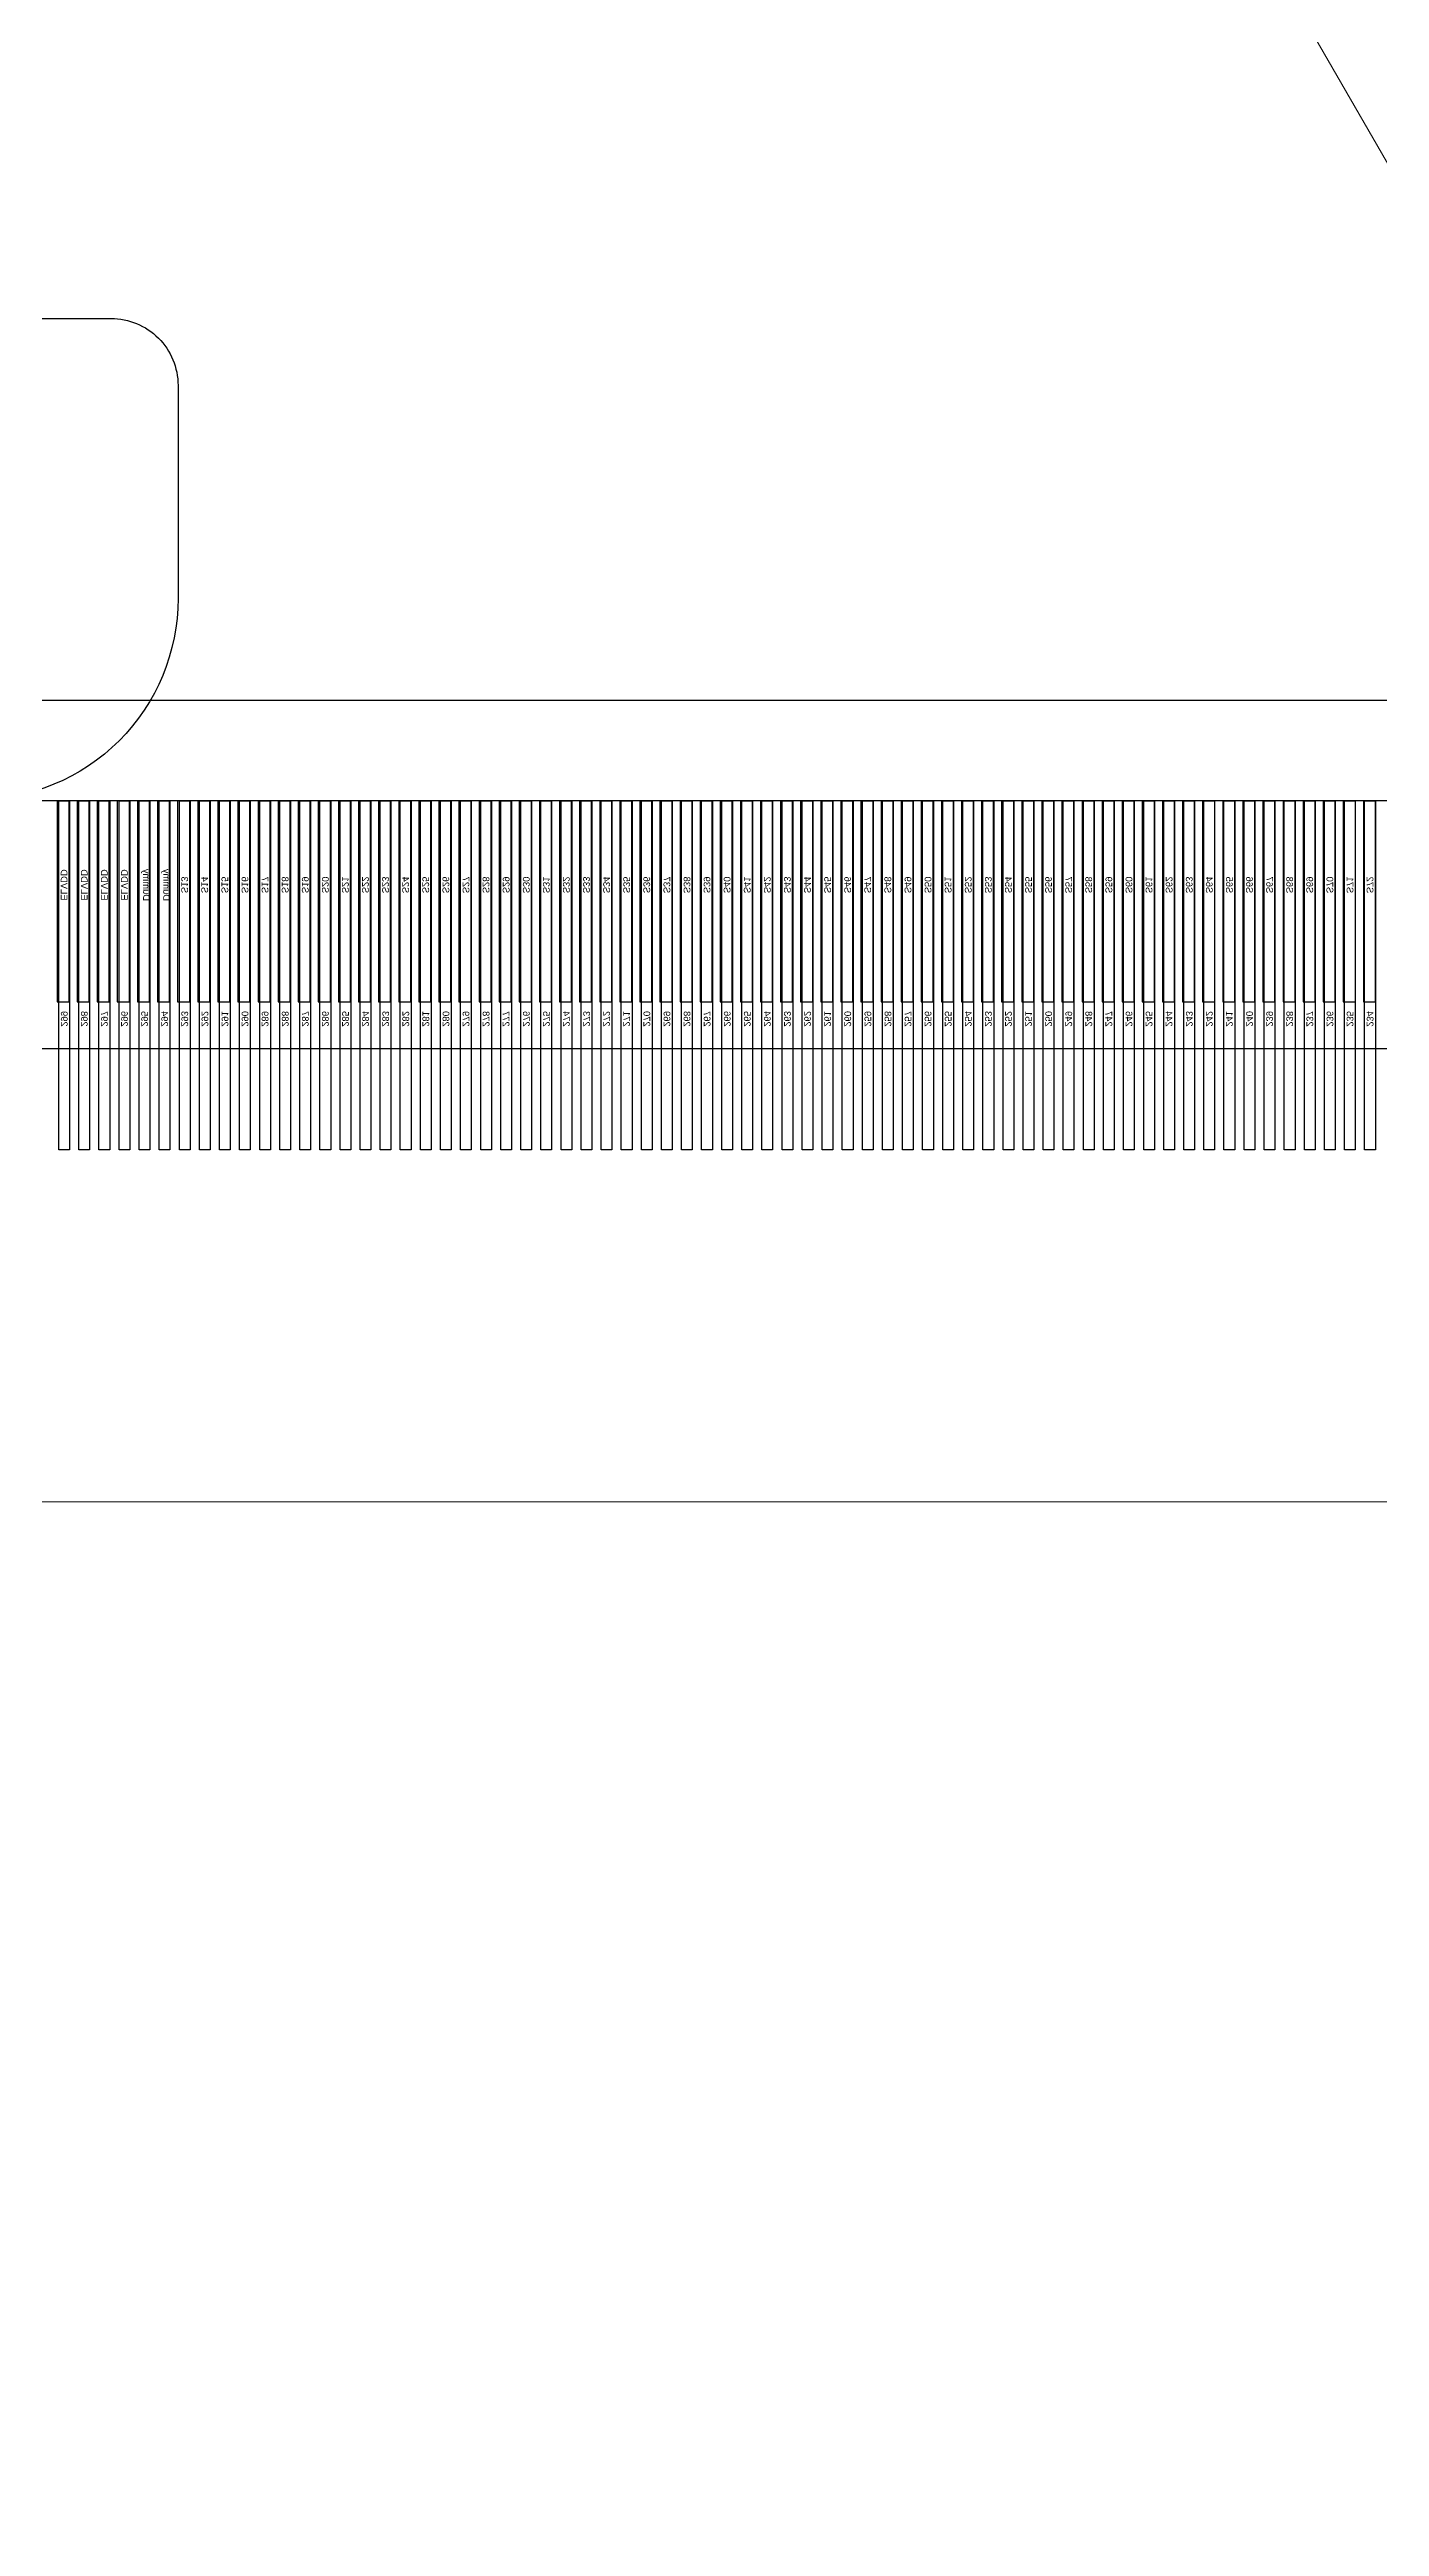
# Model space of a CAD drawing. Header units: inches. Extents: x 1765 to 5217, y -1519 to 441.
# Drawn here: x 4805.836 to 4807.821, y -1300.364 to -1296.668 of the extents above; entities that cross this region are included whole.
import ezdxf
from ezdxf.enums import TextEntityAlignment as Align

# ---------------------------------------------------------------- set-up
doc = ezdxf.new("R2010")
doc.units = ezdxf.units.IN
doc.header["$MEASUREMENT"] = 0
doc.layers.add('DIM', color=3, linetype='Continuous', lineweight=15)
doc.layers.add('FPC', color=7, linetype='Continuous')
doc.layers.add('LENS', color=6, linetype='Continuous')
doc.styles.add('MBC_Arial_Font', font='arial.ttf', dxfattribs={"width": 0.8})

# ---------------------------------------------------------------- blocks, each defined once
blk = doc.blocks.new('FSDDDDD')
at = {"layer": 'LENS', "color": 5, "lineweight": 0}
blk.add_lwpolyline([(3465.1852, -1743.3038, -0.414214), (3453.6852, -1754.8038), (3438.5952, -1754.8038, -0.414214), (3427.0952, -1743.3038), (3427.0952, -1720.7938, -0.414214), (3438.5952, -1709.2938), (3453.6852, -1709.2938, -0.414214), (3465.1852, -1720.7938)], format="xyb", close=True, dxfattribs=at)

msp = doc.modelspace()

# ---------------------------------------------------------------- hatches: boundary and pattern name
at = {"layer": 'DIM'}
h = msp.add_hatch(dxfattribs=at)
h.set_pattern_fill('HONEY', color=256, style=0)
h.set_pattern_definition([(0, (6913.9786, -2365.6452), (4.7625, 2.74963), [3.175, -6.35]), (120, (6913.9786, -2365.6452), (-4.7624994, 2.749631), [3.175, -6.35]), (60, (6913.9786, -2365.6452), (6e-07, 5.499261), [-6.35, 3.175])])
edge = h.paths.add_edge_path()
edge.add_line((4827.36, -1263.4445), (4827.36, -1289.1595))
edge.add_arc((4818.36, -1289.1595), 9, -90, 0, ccw=False)
edge.add_line((4818.36, -1298.1595), (4801.573, -1298.1595))
edge.add_arc((4801.573, -1289.1595), 9, 180, 270, ccw=False)
edge.add_line((4792.573, -1289.1595), (4792.573, -1263.4445))
edge.add_arc((4800.993, -1263.4445), 8.42, 90, 180, ccw=False)
edge.add_line((4800.993, -1255.0245), (4818.94, -1255.0245))
edge.add_arc((4818.94, -1263.4445), 8.42, 0, 90, ccw=False)

# ---------------------------------------------------------------- linework, layer by layer
msp.add_line((4821.3749, -1297.6395), (4798.5581, -1297.6395))
msp.add_line((4821.3749, -1297.6395), (4798.5581, -1297.6395))
msp.add_lwpolyline([(4827.36, -1263.4445), (4827.36, -1289.1595, -0.414214), (4818.36, -1298.1595), (4801.573, -1298.1595, -0.414214), (4792.573, -1289.1595), (4792.573, -1263.4445, -0.414214), (4800.993, -1255.0245), (4818.94, -1255.0245, -0.414214)], format="xyb", close=True)
msp.add_lwpolyline([(4827.36, -1263.4445), (4827.36, -1289.1595, -0.414214), (4818.36, -1298.1595), (4801.573, -1298.1595, -0.414214), (4792.573, -1289.1595), (4792.573, -1263.4445, -0.414214), (4800.993, -1255.0245), (4818.94, -1255.0245, -0.414214)], format="xyb", close=True)
msp.add_lwpolyline([(4802.9215, -1307.8669), (4817.0115, -1307.8669, 0.414214), (4817.2115, -1307.6669), (4817.2115, -1305.5729, 0.263643), (4817.1143, -1305.4013), (4815.7223, -1304.5675, -0.263643), (4815.5765, -1304.3102), (4815.5765, -1300.9028, 0.315299), (4815.3791, -1300.6209), (4814.966, -1300.4706, -0.315299), (4814.7686, -1300.1887), (4814.7686, -1298.7592, -0.254671), (4814.9059, -1298.5072), (4815.214, -1298.3083, 0.254671), (4815.3055, -1298.1403), (4815.3055, -1297.9895, 0.414214), (4815.1055, -1297.7895), (4804.8275, -1297.7895, 0.414214)], format="xyb")
at = {"color": 2}
for points in [[(4805.8655, -1297.7895), (4805.8475, -1297.7895), (4805.8475, -1298.0895), (4805.8655, -1298.0895)], [(4805.8655, -1297.7895), (4805.8475, -1297.7895), (4805.8475, -1298.0895), (4805.8655, -1298.0895)], [(4805.8955, -1297.7895), (4805.8775, -1297.7895), (4805.8775, -1298.0895), (4805.8955, -1298.0895)], [(4805.8955, -1297.7895), (4805.8775, -1297.7895), (4805.8775, -1298.0895), (4805.8955, -1298.0895)], [(4805.9255, -1297.7895), (4805.9075, -1297.7895), (4805.9075, -1298.0895), (4805.9255, -1298.0895)], [(4805.9255, -1297.7895), (4805.9075, -1297.7895), (4805.9075, -1298.0895), (4805.9255, -1298.0895)], [(4805.9555, -1297.7895), (4805.9375, -1297.7895), (4805.9375, -1298.0895), (4805.9555, -1298.0895)], [(4805.9555, -1297.7895), (4805.9375, -1297.7895), (4805.9375, -1298.0895), (4805.9555, -1298.0895)], [(4805.9855, -1297.7895), (4805.9675, -1297.7895), (4805.9675, -1298.0895), (4805.9855, -1298.0895)], [(4805.9855, -1297.7895), (4805.9675, -1297.7895), (4805.9675, -1298.0895), (4805.9855, -1298.0895)], [(4806.0155, -1297.7895), (4805.9975, -1297.7895), (4805.9975, -1298.0895), (4806.0155, -1298.0895)], [(4806.0155, -1297.7895), (4805.9975, -1297.7895), (4805.9975, -1298.0895), (4806.0155, -1298.0895)], [(4806.0455, -1297.7895), (4806.0275, -1297.7895), (4806.0275, -1298.0895), (4806.0455, -1298.0895)], [(4806.0455, -1297.7895), (4806.0275, -1297.7895), (4806.0275, -1298.0895), (4806.0455, -1298.0895)], [(4806.0755, -1297.7895), (4806.0575, -1297.7895), (4806.0575, -1298.0895), (4806.0755, -1298.0895)], [(4806.0755, -1297.7895), (4806.0575, -1297.7895), (4806.0575, -1298.0895), (4806.0755, -1298.0895)], [(4806.1055, -1297.7895), (4806.0875, -1297.7895), (4806.0875, -1298.0895), (4806.1055, -1298.0895)], [(4806.1055, -1297.7895), (4806.0875, -1297.7895), (4806.0875, -1298.0895), (4806.1055, -1298.0895)], [(4806.1355, -1297.7895), (4806.1175, -1297.7895), (4806.1175, -1298.0895), (4806.1355, -1298.0895)], [(4806.1355, -1297.7895), (4806.1175, -1297.7895), (4806.1175, -1298.0895), (4806.1355, -1298.0895)], [(4806.1655, -1297.7895), (4806.1475, -1297.7895), (4806.1475, -1298.0895), (4806.1655, -1298.0895)], [(4806.1655, -1297.7895), (4806.1475, -1297.7895), (4806.1475, -1298.0895), (4806.1655, -1298.0895)], [(4806.1955, -1297.7895), (4806.1775, -1297.7895), (4806.1775, -1298.0895), (4806.1955, -1298.0895)], [(4806.1955, -1297.7895), (4806.1775, -1297.7895), (4806.1775, -1298.0895), (4806.1955, -1298.0895)], [(4806.2255, -1297.7895), (4806.2075, -1297.7895), (4806.2075, -1298.0895), (4806.2255, -1298.0895)], [(4806.2255, -1297.7895), (4806.2075, -1297.7895), (4806.2075, -1298.0895), (4806.2255, -1298.0895)], [(4806.2555, -1297.7895), (4806.2375, -1297.7895), (4806.2375, -1298.0895), (4806.2555, -1298.0895)], [(4806.2555, -1297.7895), (4806.2375, -1297.7895), (4806.2375, -1298.0895), (4806.2555, -1298.0895)], [(4806.2855, -1297.7895), (4806.2675, -1297.7895), (4806.2675, -1298.0895), (4806.2855, -1298.0895)], [(4806.2855, -1297.7895), (4806.2675, -1297.7895), (4806.2675, -1298.0895), (4806.2855, -1298.0895)], [(4806.3155, -1297.7895), (4806.2975, -1297.7895), (4806.2975, -1298.0895), (4806.3155, -1298.0895)], [(4806.3155, -1297.7895), (4806.2975, -1297.7895), (4806.2975, -1298.0895), (4806.3155, -1298.0895)], [(4806.3455, -1297.7895), (4806.3275, -1297.7895), (4806.3275, -1298.0895), (4806.3455, -1298.0895)], [(4806.3455, -1297.7895), (4806.3275, -1297.7895), (4806.3275, -1298.0895), (4806.3455, -1298.0895)], [(4806.3755, -1297.7895), (4806.3575, -1297.7895), (4806.3575, -1298.0895), (4806.3755, -1298.0895)], [(4806.3755, -1297.7895), (4806.3575, -1297.7895), (4806.3575, -1298.0895), (4806.3755, -1298.0895)], [(4806.4055, -1297.7895), (4806.3875, -1297.7895), (4806.3875, -1298.0895), (4806.4055, -1298.0895)], [(4806.4055, -1297.7895), (4806.3875, -1297.7895), (4806.3875, -1298.0895), (4806.4055, -1298.0895)], [(4806.4355, -1297.7895), (4806.4175, -1297.7895), (4806.4175, -1298.0895), (4806.4355, -1298.0895)], [(4806.4355, -1297.7895), (4806.4175, -1297.7895), (4806.4175, -1298.0895), (4806.4355, -1298.0895)], [(4806.4655, -1297.7895), (4806.4475, -1297.7895), (4806.4475, -1298.0895), (4806.4655, -1298.0895)], [(4806.4655, -1297.7895), (4806.4475, -1297.7895), (4806.4475, -1298.0895), (4806.4655, -1298.0895)], [(4806.4955, -1297.7895), (4806.4775, -1297.7895), (4806.4775, -1298.0895), (4806.4955, -1298.0895)], [(4806.4955, -1297.7895), (4806.4775, -1297.7895), (4806.4775, -1298.0895), (4806.4955, -1298.0895)], [(4806.5255, -1297.7895), (4806.5075, -1297.7895), (4806.5075, -1298.0895), (4806.5255, -1298.0895)], [(4806.5255, -1297.7895), (4806.5075, -1297.7895), (4806.5075, -1298.0895), (4806.5255, -1298.0895)], [(4806.5555, -1297.7895), (4806.5375, -1297.7895), (4806.5375, -1298.0895), (4806.5555, -1298.0895)], [(4806.5555, -1297.7895), (4806.5375, -1297.7895), (4806.5375, -1298.0895), (4806.5555, -1298.0895)], [(4806.5855, -1297.7895), (4806.5675, -1297.7895), (4806.5675, -1298.0895), (4806.5855, -1298.0895)], [(4806.5855, -1297.7895), (4806.5675, -1297.7895), (4806.5675, -1298.0895), (4806.5855, -1298.0895)], [(4806.6155, -1297.7895), (4806.5975, -1297.7895), (4806.5975, -1298.0895), (4806.6155, -1298.0895)], [(4806.6155, -1297.7895), (4806.5975, -1297.7895), (4806.5975, -1298.0895), (4806.6155, -1298.0895)], [(4806.6455, -1297.7895), (4806.6275, -1297.7895), (4806.6275, -1298.0895), (4806.6455, -1298.0895)], [(4806.6455, -1297.7895), (4806.6275, -1297.7895), (4806.6275, -1298.0895), (4806.6455, -1298.0895)], [(4806.6755, -1297.7895), (4806.6575, -1297.7895), (4806.6575, -1298.0895), (4806.6755, -1298.0895)], [(4806.6755, -1297.7895), (4806.6575, -1297.7895), (4806.6575, -1298.0895), (4806.6755, -1298.0895)], [(4806.7055, -1297.7895), (4806.6875, -1297.7895), (4806.6875, -1298.0895), (4806.7055, -1298.0895)], [(4806.7055, -1297.7895), (4806.6875, -1297.7895), (4806.6875, -1298.0895), (4806.7055, -1298.0895)], [(4806.7355, -1297.7895), (4806.7175, -1297.7895), (4806.7175, -1298.0895), (4806.7355, -1298.0895)], [(4806.7355, -1297.7895), (4806.7175, -1297.7895), (4806.7175, -1298.0895), (4806.7355, -1298.0895)], [(4806.7655, -1297.7895), (4806.7475, -1297.7895), (4806.7475, -1298.0895), (4806.7655, -1298.0895)], [(4806.7655, -1297.7895), (4806.7475, -1297.7895), (4806.7475, -1298.0895), (4806.7655, -1298.0895)], [(4806.7955, -1297.7895), (4806.7775, -1297.7895), (4806.7775, -1298.0895), (4806.7955, -1298.0895)], [(4806.7955, -1297.7895), (4806.7775, -1297.7895), (4806.7775, -1298.0895), (4806.7955, -1298.0895)], [(4806.8255, -1297.7895), (4806.8075, -1297.7895), (4806.8075, -1298.0895), (4806.8255, -1298.0895)], [(4806.8255, -1297.7895), (4806.8075, -1297.7895), (4806.8075, -1298.0895), (4806.8255, -1298.0895)], [(4806.8555, -1297.7895), (4806.8375, -1297.7895), (4806.8375, -1298.0895), (4806.8555, -1298.0895)], [(4806.8555, -1297.7895), (4806.8375, -1297.7895), (4806.8375, -1298.0895), (4806.8555, -1298.0895)], [(4806.8855, -1297.7895), (4806.8675, -1297.7895), (4806.8675, -1298.0895), (4806.8855, -1298.0895)], [(4806.8855, -1297.7895), (4806.8675, -1297.7895), (4806.8675, -1298.0895), (4806.8855, -1298.0895)], [(4806.9155, -1297.7895), (4806.8975, -1297.7895), (4806.8975, -1298.0895), (4806.9155, -1298.0895)], [(4806.9155, -1297.7895), (4806.8975, -1297.7895), (4806.8975, -1298.0895), (4806.9155, -1298.0895)], [(4806.9455, -1297.7895), (4806.9275, -1297.7895), (4806.9275, -1298.0895), (4806.9455, -1298.0895)], [(4806.9455, -1297.7895), (4806.9275, -1297.7895), (4806.9275, -1298.0895), (4806.9455, -1298.0895)], [(4806.9755, -1297.7895), (4806.9575, -1297.7895), (4806.9575, -1298.0895), (4806.9755, -1298.0895)], [(4806.9755, -1297.7895), (4806.9575, -1297.7895), (4806.9575, -1298.0895), (4806.9755, -1298.0895)], [(4807.0055, -1297.7895), (4806.9875, -1297.7895), (4806.9875, -1298.0895), (4807.0055, -1298.0895)], [(4807.0055, -1297.7895), (4806.9875, -1297.7895), (4806.9875, -1298.0895), (4807.0055, -1298.0895)], [(4807.0355, -1297.7895), (4807.0175, -1297.7895), (4807.0175, -1298.0895), (4807.0355, -1298.0895)], [(4807.0355, -1297.7895), (4807.0175, -1297.7895), (4807.0175, -1298.0895), (4807.0355, -1298.0895)], [(4807.0655, -1297.7895), (4807.0475, -1297.7895), (4807.0475, -1298.0895), (4807.0655, -1298.0895)], [(4807.0655, -1297.7895), (4807.0475, -1297.7895), (4807.0475, -1298.0895), (4807.0655, -1298.0895)], [(4807.0955, -1297.7895), (4807.0775, -1297.7895), (4807.0775, -1298.0895), (4807.0955, -1298.0895)], [(4807.0955, -1297.7895), (4807.0775, -1297.7895), (4807.0775, -1298.0895), (4807.0955, -1298.0895)], [(4807.1255, -1297.7895), (4807.1075, -1297.7895), (4807.1075, -1298.0895), (4807.1255, -1298.0895)], [(4807.1255, -1297.7895), (4807.1075, -1297.7895), (4807.1075, -1298.0895), (4807.1255, -1298.0895)], [(4807.1555, -1297.7895), (4807.1375, -1297.7895), (4807.1375, -1298.0895), (4807.1555, -1298.0895)], [(4807.1555, -1297.7895), (4807.1375, -1297.7895), (4807.1375, -1298.0895), (4807.1555, -1298.0895)], [(4807.1855, -1297.7895), (4807.1675, -1297.7895), (4807.1675, -1298.0895), (4807.1855, -1298.0895)], [(4807.1855, -1297.7895), (4807.1675, -1297.7895), (4807.1675, -1298.0895), (4807.1855, -1298.0895)], [(4807.2155, -1297.7895), (4807.1975, -1297.7895), (4807.1975, -1298.0895), (4807.2155, -1298.0895)], [(4807.2155, -1297.7895), (4807.1975, -1297.7895), (4807.1975, -1298.0895), (4807.2155, -1298.0895)], [(4807.2455, -1297.7895), (4807.2275, -1297.7895), (4807.2275, -1298.0895), (4807.2455, -1298.0895)], [(4807.2455, -1297.7895), (4807.2275, -1297.7895), (4807.2275, -1298.0895), (4807.2455, -1298.0895)], [(4807.2755, -1297.7895), (4807.2575, -1297.7895), (4807.2575, -1298.0895), (4807.2755, -1298.0895)], [(4807.2755, -1297.7895), (4807.2575, -1297.7895), (4807.2575, -1298.0895), (4807.2755, -1298.0895)], [(4807.3055, -1297.7895), (4807.2875, -1297.7895), (4807.2875, -1298.0895), (4807.3055, -1298.0895)], [(4807.3055, -1297.7895), (4807.2875, -1297.7895), (4807.2875, -1298.0895), (4807.3055, -1298.0895)], [(4807.3355, -1297.7895), (4807.3175, -1297.7895), (4807.3175, -1298.0895), (4807.3355, -1298.0895)], [(4807.3355, -1297.7895), (4807.3175, -1297.7895), (4807.3175, -1298.0895), (4807.3355, -1298.0895)], [(4807.3655, -1297.7895), (4807.3475, -1297.7895), (4807.3475, -1298.0895), (4807.3655, -1298.0895)], [(4807.3655, -1297.7895), (4807.3475, -1297.7895), (4807.3475, -1298.0895), (4807.3655, -1298.0895)], [(4807.3955, -1297.7895), (4807.3775, -1297.7895), (4807.3775, -1298.0895), (4807.3955, -1298.0895)], [(4807.3955, -1297.7895), (4807.3775, -1297.7895), (4807.3775, -1298.0895), (4807.3955, -1298.0895)], [(4807.4255, -1297.7895), (4807.4075, -1297.7895), (4807.4075, -1298.0895), (4807.4255, -1298.0895)], [(4807.4255, -1297.7895), (4807.4075, -1297.7895), (4807.4075, -1298.0895), (4807.4255, -1298.0895)], [(4807.4555, -1297.7895), (4807.4375, -1297.7895), (4807.4375, -1298.0895), (4807.4555, -1298.0895)], [(4807.4555, -1297.7895), (4807.4375, -1297.7895), (4807.4375, -1298.0895), (4807.4555, -1298.0895)], [(4807.4855, -1297.7895), (4807.4675, -1297.7895), (4807.4675, -1298.0895), (4807.4855, -1298.0895)], [(4807.4855, -1297.7895), (4807.4675, -1297.7895), (4807.4675, -1298.0895), (4807.4855, -1298.0895)], [(4807.5155, -1297.7895), (4807.4975, -1297.7895), (4807.4975, -1298.0895), (4807.5155, -1298.0895)], [(4807.5155, -1297.7895), (4807.4975, -1297.7895), (4807.4975, -1298.0895), (4807.5155, -1298.0895)], [(4807.5455, -1297.7895), (4807.5275, -1297.7895), (4807.5275, -1298.0895), (4807.5455, -1298.0895)], [(4807.5455, -1297.7895), (4807.5275, -1297.7895), (4807.5275, -1298.0895), (4807.5455, -1298.0895)], [(4807.5755, -1297.7895), (4807.5575, -1297.7895), (4807.5575, -1298.0895), (4807.5755, -1298.0895)], [(4807.5755, -1297.7895), (4807.5575, -1297.7895), (4807.5575, -1298.0895), (4807.5755, -1298.0895)], [(4807.6055, -1297.7895), (4807.5875, -1297.7895), (4807.5875, -1298.0895), (4807.6055, -1298.0895)], [(4807.6055, -1297.7895), (4807.5875, -1297.7895), (4807.5875, -1298.0895), (4807.6055, -1298.0895)], [(4807.6355, -1297.7895), (4807.6175, -1297.7895), (4807.6175, -1298.0895), (4807.6355, -1298.0895)], [(4807.6355, -1297.7895), (4807.6175, -1297.7895), (4807.6175, -1298.0895), (4807.6355, -1298.0895)], [(4807.6655, -1297.7895), (4807.6475, -1297.7895), (4807.6475, -1298.0895), (4807.6655, -1298.0895)], [(4807.6655, -1297.7895), (4807.6475, -1297.7895), (4807.6475, -1298.0895), (4807.6655, -1298.0895)], [(4807.6955, -1297.7895), (4807.6775, -1297.7895), (4807.6775, -1298.0895), (4807.6955, -1298.0895)], [(4807.6955, -1297.7895), (4807.6775, -1297.7895), (4807.6775, -1298.0895), (4807.6955, -1298.0895)], [(4807.7255, -1297.7895), (4807.7075, -1297.7895), (4807.7075, -1298.0895), (4807.7255, -1298.0895)], [(4807.7255, -1297.7895), (4807.7075, -1297.7895), (4807.7075, -1298.0895), (4807.7255, -1298.0895)], [(4807.7555, -1297.7895), (4807.7375, -1297.7895), (4807.7375, -1298.0895), (4807.7555, -1298.0895)], [(4807.7555, -1297.7895), (4807.7375, -1297.7895), (4807.7375, -1298.0895), (4807.7555, -1298.0895)], [(4807.7855, -1297.7895), (4807.7675, -1297.7895), (4807.7675, -1298.0895), (4807.7855, -1298.0895)], [(4807.7855, -1297.7895), (4807.7675, -1297.7895), (4807.7675, -1298.0895), (4807.7855, -1298.0895)], [(4807.8155, -1297.7895), (4807.7975, -1297.7895), (4807.7975, -1298.0895), (4807.8155, -1298.0895)], [(4807.8155, -1297.7895), (4807.7975, -1297.7895), (4807.7975, -1298.0895), (4807.8155, -1298.0895)]]:
    msp.add_lwpolyline(points, close=True, dxfattribs=at)
at = {"color": 0}
for points in [[(4805.8501, -1297.7895), (4805.8661, -1297.7895), (4805.8661, -1298.31), (4805.8501, -1298.31)], [(4805.8801, -1297.7895), (4805.8961, -1297.7895), (4805.8961, -1298.31), (4805.8801, -1298.31)], [(4805.9101, -1297.7895), (4805.9261, -1297.7895), (4805.9261, -1298.31), (4805.9101, -1298.31)], [(4805.9401, -1297.7895), (4805.9561, -1297.7895), (4805.9561, -1298.31), (4805.9401, -1298.31)], [(4805.9701, -1297.7895), (4805.9861, -1297.7895), (4805.9861, -1298.31), (4805.9701, -1298.31)], [(4806.0001, -1297.7895), (4806.0161, -1297.7895), (4806.0161, -1298.31), (4806.0001, -1298.31)], [(4806.0301, -1297.7895), (4806.0461, -1297.7895), (4806.0461, -1298.31), (4806.0301, -1298.31)], [(4806.06, -1297.7895), (4806.076, -1297.7895), (4806.076, -1298.31), (4806.06, -1298.31)], [(4806.09, -1297.7895), (4806.106, -1297.7895), (4806.106, -1298.31), (4806.09, -1298.31)], [(4806.12, -1297.7895), (4806.136, -1297.7895), (4806.136, -1298.31), (4806.12, -1298.31)], [(4806.15, -1297.7895), (4806.166, -1297.7895), (4806.166, -1298.31), (4806.15, -1298.31)], [(4806.18, -1297.7895), (4806.196, -1297.7895), (4806.196, -1298.31), (4806.18, -1298.31)], [(4806.21, -1297.7895), (4806.226, -1297.7895), (4806.226, -1298.31), (4806.21, -1298.31)], [(4806.24, -1297.7895), (4806.256, -1297.7895), (4806.256, -1298.31), (4806.24, -1298.31)], [(4806.27, -1297.7895), (4806.286, -1297.7895), (4806.286, -1298.31), (4806.27, -1298.31)], [(4806.2999, -1297.7895), (4806.3159, -1297.7895), (4806.3159, -1298.31), (4806.2999, -1298.31)], [(4806.3299, -1297.7895), (4806.3459, -1297.7895), (4806.3459, -1298.31), (4806.3299, -1298.31)], [(4806.3599, -1297.7895), (4806.3759, -1297.7895), (4806.3759, -1298.31), (4806.3599, -1298.31)], [(4806.3899, -1297.7895), (4806.4059, -1297.7895), (4806.4059, -1298.31), (4806.3899, -1298.31)], [(4806.4199, -1297.7895), (4806.4359, -1297.7895), (4806.4359, -1298.31), (4806.4199, -1298.31)], [(4806.4499, -1297.7895), (4806.4659, -1297.7895), (4806.4659, -1298.31), (4806.4499, -1298.31)], [(4806.4799, -1297.7895), (4806.4959, -1297.7895), (4806.4959, -1298.31), (4806.4799, -1298.31)], [(4806.5099, -1297.7895), (4806.5259, -1297.7895), (4806.5259, -1298.31), (4806.5099, -1298.31)], [(4806.5399, -1297.7895), (4806.5559, -1297.7895), (4806.5559, -1298.31), (4806.5399, -1298.31)], [(4806.5698, -1297.7895), (4806.5858, -1297.7895), (4806.5858, -1298.31), (4806.5698, -1298.31)], [(4806.5998, -1297.7895), (4806.6158, -1297.7895), (4806.6158, -1298.31), (4806.5998, -1298.31)], [(4806.6298, -1297.7895), (4806.6458, -1297.7895), (4806.6458, -1298.31), (4806.6298, -1298.31)], [(4806.6598, -1297.7895), (4806.6758, -1297.7895), (4806.6758, -1298.31), (4806.6598, -1298.31)], [(4806.6898, -1297.7895), (4806.7058, -1297.7895), (4806.7058, -1298.31), (4806.6898, -1298.31)], [(4806.7198, -1297.7895), (4806.7358, -1297.7895), (4806.7358, -1298.31), (4806.7198, -1298.31)], [(4806.7498, -1297.7895), (4806.7658, -1297.7895), (4806.7658, -1298.31), (4806.7498, -1298.31)], [(4806.7798, -1297.7895), (4806.7958, -1297.7895), (4806.7958, -1298.31), (4806.7798, -1298.31)], [(4806.8097, -1297.7895), (4806.8257, -1297.7895), (4806.8257, -1298.31), (4806.8097, -1298.31)], [(4806.8397, -1297.7895), (4806.8557, -1297.7895), (4806.8557, -1298.31), (4806.8397, -1298.31)], [(4806.8697, -1297.7895), (4806.8857, -1297.7895), (4806.8857, -1298.31), (4806.8697, -1298.31)], [(4806.8997, -1297.7895), (4806.9157, -1297.7895), (4806.9157, -1298.31), (4806.8997, -1298.31)], [(4806.9297, -1297.7895), (4806.9457, -1297.7895), (4806.9457, -1298.31), (4806.9297, -1298.31)], [(4806.9597, -1297.7895), (4806.9757, -1297.7895), (4806.9757, -1298.31), (4806.9597, -1298.31)], [(4806.9897, -1297.7895), (4807.0057, -1297.7895), (4807.0057, -1298.31), (4806.9897, -1298.31)], [(4807.0197, -1297.7895), (4807.0357, -1297.7895), (4807.0357, -1298.31), (4807.0197, -1298.31)], [(4807.0496, -1297.7895), (4807.0656, -1297.7895), (4807.0656, -1298.31), (4807.0496, -1298.31)], [(4807.0796, -1297.7895), (4807.0956, -1297.7895), (4807.0956, -1298.31), (4807.0796, -1298.31)], [(4807.1096, -1297.7895), (4807.1256, -1297.7895), (4807.1256, -1298.31), (4807.1096, -1298.31)], [(4807.1396, -1297.7895), (4807.1556, -1297.7895), (4807.1556, -1298.31), (4807.1396, -1298.31)], [(4807.1696, -1297.7895), (4807.1856, -1297.7895), (4807.1856, -1298.31), (4807.1696, -1298.31)], [(4807.1996, -1297.7895), (4807.2156, -1297.7895), (4807.2156, -1298.31), (4807.1996, -1298.31)], [(4807.2296, -1297.7895), (4807.2456, -1297.7895), (4807.2456, -1298.31), (4807.2296, -1298.31)], [(4807.2596, -1297.7895), (4807.2756, -1297.7895), (4807.2756, -1298.31), (4807.2596, -1298.31)], [(4807.2896, -1297.7895), (4807.3056, -1297.7895), (4807.3056, -1298.31), (4807.2896, -1298.31)], [(4807.3195, -1297.7895), (4807.3355, -1297.7895), (4807.3355, -1298.31), (4807.3195, -1298.31)], [(4807.3495, -1297.7895), (4807.3655, -1297.7895), (4807.3655, -1298.31), (4807.3495, -1298.31)], [(4807.3795, -1297.7895), (4807.3955, -1297.7895), (4807.3955, -1298.31), (4807.3795, -1298.31)], [(4807.4095, -1297.7895), (4807.4255, -1297.7895), (4807.4255, -1298.31), (4807.4095, -1298.31)], [(4807.4395, -1297.7895), (4807.4555, -1297.7895), (4807.4555, -1298.31), (4807.4395, -1298.31)], [(4807.4695, -1297.7895), (4807.4855, -1297.7895), (4807.4855, -1298.31), (4807.4695, -1298.31)], [(4807.4995, -1297.7895), (4807.5155, -1297.7895), (4807.5155, -1298.31), (4807.4995, -1298.31)], [(4807.5295, -1297.7895), (4807.5455, -1297.7895), (4807.5455, -1298.31), (4807.5295, -1298.31)], [(4807.5594, -1297.7895), (4807.5754, -1297.7895), (4807.5754, -1298.31), (4807.5594, -1298.31)], [(4807.5894, -1297.7895), (4807.6054, -1297.7895), (4807.6054, -1298.31), (4807.5894, -1298.31)], [(4807.6194, -1297.7895), (4807.6354, -1297.7895), (4807.6354, -1298.31), (4807.6194, -1298.31)], [(4807.6494, -1297.7895), (4807.6654, -1297.7895), (4807.6654, -1298.31), (4807.6494, -1298.31)], [(4807.6794, -1297.7895), (4807.6954, -1297.7895), (4807.6954, -1298.31), (4807.6794, -1298.31)], [(4807.7094, -1297.7895), (4807.7254, -1297.7895), (4807.7254, -1298.31), (4807.7094, -1298.31)], [(4807.7394, -1297.7895), (4807.7554, -1297.7895), (4807.7554, -1298.31), (4807.7394, -1298.31)], [(4807.7694, -1297.7895), (4807.7854, -1297.7895), (4807.7854, -1298.31), (4807.7694, -1298.31)], [(4807.7993, -1297.7895), (4807.8153, -1297.7895), (4807.8153, -1298.31), (4807.7993, -1298.31)]]:
    msp.add_lwpolyline(points, close=True, dxfattribs=at)
at = {"layer": 'FPC', "color": 2, "lineweight": -3}
msp.add_lwpolyline([(4799.8081, -1297.0695), (4805.9281, -1297.0695, -0.414214), (4806.0281, -1297.1695), (4806.0281, -1297.4875, -0.414214), (4805.7281, -1297.7875)], format="xyb", dxfattribs=at)

# ---------------------------------------------------------------- block references
at = {"layer": 'DIM'}
msp.add_blockref('FSDDDDD', (1363.8263, 455.9686), dxfattribs=at)

# ---------------------------------------------------------------- texts
at = {"color": 3, "style": 'MBC_Arial_Font', "text_generation_flag": 4}
for s, p in [('ELVDD', (4805.8581, -1297.9148)), ('ELVDD', (4805.8881, -1297.9148)), ('ELVDD', (4805.9181, -1297.9148)), ('ELVDD', (4805.9481, -1297.9148)), ('Dummy', (4805.981, -1297.9148)), ('Dummy', (4806.011, -1297.9148)), ('S13', (4806.0381, -1297.9148)), ('S14', (4806.068, -1297.9148)), ('S15', (4806.098, -1297.9148)), ('S16', (4806.128, -1297.9148)), ('S17', (4806.158, -1297.9148)), ('S18', (4806.188, -1297.9148)), ('S19', (4806.218, -1297.9148)), ('S20', (4806.248, -1297.9148)), ('S21', (4806.278, -1297.9148)), ('S22', (4806.3079, -1297.9148)), ('S23', (4806.3379, -1297.9148)), ('S24', (4806.3679, -1297.9148)), ('S25', (4806.3979, -1297.9148)), ('S26', (4806.4279, -1297.9148)), ('S27', (4806.4579, -1297.9148)), ('S28', (4806.4879, -1297.9148)), ('S29', (4806.5179, -1297.9148)), ('S30', (4806.5479, -1297.9148)), ('S31', (4806.5778, -1297.9148)), ('S32', (4806.6078, -1297.9148)), ('S33', (4806.6378, -1297.9148)), ('S34', (4806.6678, -1297.9148)), ('S35', (4806.6978, -1297.9148)), ('S36', (4806.7278, -1297.9148)), ('S37', (4806.7578, -1297.9148)), ('S38', (4806.7878, -1297.9148)), ('S39', (4806.8177, -1297.9148)), ('S40', (4806.8477, -1297.9148)), ('S41', (4806.8777, -1297.9148)), ('S42', (4806.9077, -1297.9148)), ('S43', (4806.9377, -1297.9148)), ('S44', (4806.9677, -1297.9148)), ('S45', (4806.9977, -1297.9148)), ('S46', (4807.0277, -1297.9148)), ('S47', (4807.0576, -1297.9148)), ('S48', (4807.0876, -1297.9148)), ('S49', (4807.1176, -1297.9148)), ('S50', (4807.1476, -1297.9148)), ('S51', (4807.1776, -1297.9148)), ('S52', (4807.2076, -1297.9148)), ('S53', (4807.2376, -1297.9148)), ('S54', (4807.2676, -1297.9148)), ('S55', (4807.2976, -1297.9148)), ('S56', (4807.3275, -1297.9148)), ('S57', (4807.3575, -1297.9148)), ('S58', (4807.3875, -1297.9148)), ('S59', (4807.4175, -1297.9148)), ('S60', (4807.4475, -1297.9148)), ('S61', (4807.4775, -1297.9148)), ('S62', (4807.5075, -1297.9148)), ('S63', (4807.5375, -1297.9148)), ('S64', (4807.5674, -1297.9148)), ('S65', (4807.5974, -1297.9148)), ('S66', (4807.6274, -1297.9148)), ('S67', (4807.6574, -1297.9148)), ('S68', (4807.6874, -1297.9148)), ('S69', (4807.7174, -1297.9148)), ('S70', (4807.7474, -1297.9148)), ('S71', (4807.7774, -1297.9148)), ('S72', (4807.8073, -1297.9148)), ('299', (4805.8583, -1298.1147)), ('298', (4805.8882, -1298.1147)), ('297', (4805.9182, -1298.1147)), ('296', (4805.9482, -1298.1147)), ('295', (4805.9782, -1298.1147)), ('294', (4806.0082, -1298.1147)), ('293', (4806.0382, -1298.1147)), ('292', (4806.0682, -1298.1147)), ('291', (4806.0982, -1298.1147)), ('290', (4806.1281, -1298.1147)), ('289', (4806.1581, -1298.1147)), ('288', (4806.1881, -1298.1147)), ('287', (4806.2181, -1298.1147)), ('286', (4806.2481, -1298.1147)), ('285', (4806.2781, -1298.1147)), ('284', (4806.3081, -1298.1147)), ('283', (4806.3381, -1298.1147)), ('282', (4806.3681, -1298.1147)), ('281', (4806.398, -1298.1147)), ('280', (4806.428, -1298.1147)), ('279', (4806.458, -1298.1147)), ('278', (4806.488, -1298.1147)), ('277', (4806.5178, -1298.1147)), ('276', (4806.548, -1298.1147)), ('275', (4806.578, -1298.1147)), ('274', (4806.6078, -1298.1147)), ('273', (4806.638, -1298.1147)), ('272', (4806.6678, -1298.1147)), ('271', (4806.6977, -1298.1147)), ('270', (4806.7279, -1298.1147)), ('269', (4806.7579, -1298.1147)), ('268', (4806.7879, -1298.1147)), ('267', (4806.8179, -1298.1147)), ('266', (4806.8479, -1298.1147)), ('265', (4806.8778, -1298.1147)), ('264', (4806.9078, -1298.1147)), ('263', (4806.9378, -1298.1147)), ('262', (4806.9678, -1298.1147)), ('261', (4806.9978, -1298.1147)), ('260', (4807.0278, -1298.1147)), ('259', (4807.0578, -1298.1147)), ('258', (4807.0878, -1298.1147)), ('257', (4807.1178, -1298.1147)), ('256', (4807.1477, -1298.1147)), ('255', (4807.1777, -1298.1147)), ('254', (4807.2077, -1298.1147)), ('253', (4807.2377, -1298.1147)), ('252', (4807.2677, -1298.1147)), ('251', (4807.2977, -1298.1147)), ('250', (4807.3277, -1298.1147)), ('249', (4807.3577, -1298.1147)), ('248', (4807.3876, -1298.1147)), ('247', (4807.4175, -1298.1147)), ('246', (4807.4476, -1298.1147)), ('245', (4807.4776, -1298.1147)), ('244', (4807.5074, -1298.1147)), ('243', (4807.5376, -1298.1147)), ('242', (4807.5674, -1298.1147)), ('241', (4807.5974, -1298.1147)), ('240', (4807.6275, -1298.1147)), ('239', (4807.6575, -1298.1147)), ('238', (4807.6875, -1298.1147)), ('237', (4807.7175, -1298.1147)), ('236', (4807.7475, -1298.1147)), ('235', (4807.7775, -1298.1147)), ('234', (4807.8075, -1298.1147))]:
    msp.add_text(s, height=0.01, rotation=90, dxfattribs=at).set_placement(p, align=Align.MIDDLE_CENTER)

doc.saveas('drawing.dxf')
